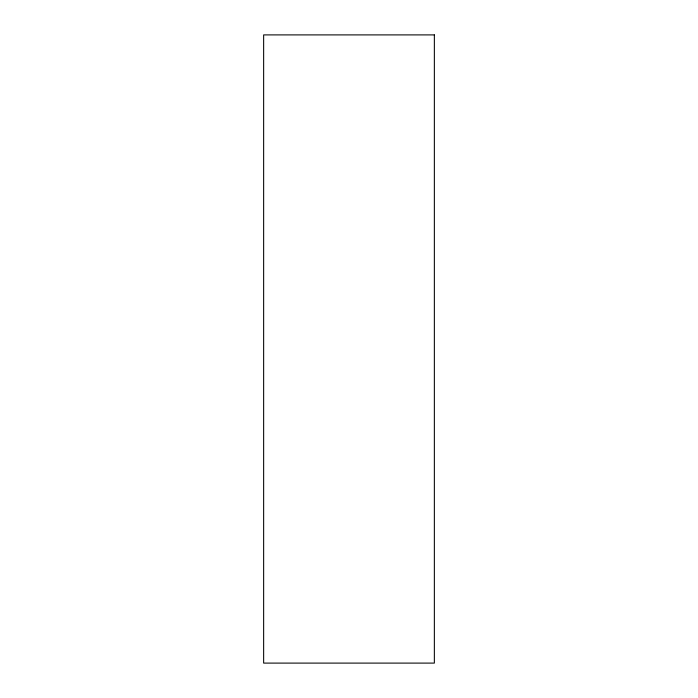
<?xml version="1.0" encoding="UTF-8"?>
<svg xmlns="http://www.w3.org/2000/svg" width="698" height="698" viewBox="0 0 698 698"><rect width="100%" height="100%" fill="white"/><g stroke="black" fill="none" stroke-linecap="round" stroke-linejoin="round"><path stroke-width="1.05" d="M434.357 34.9L263.643 34.9L263.643 663.1L434.357 663.1L434.357 34.9"/></g></svg>
